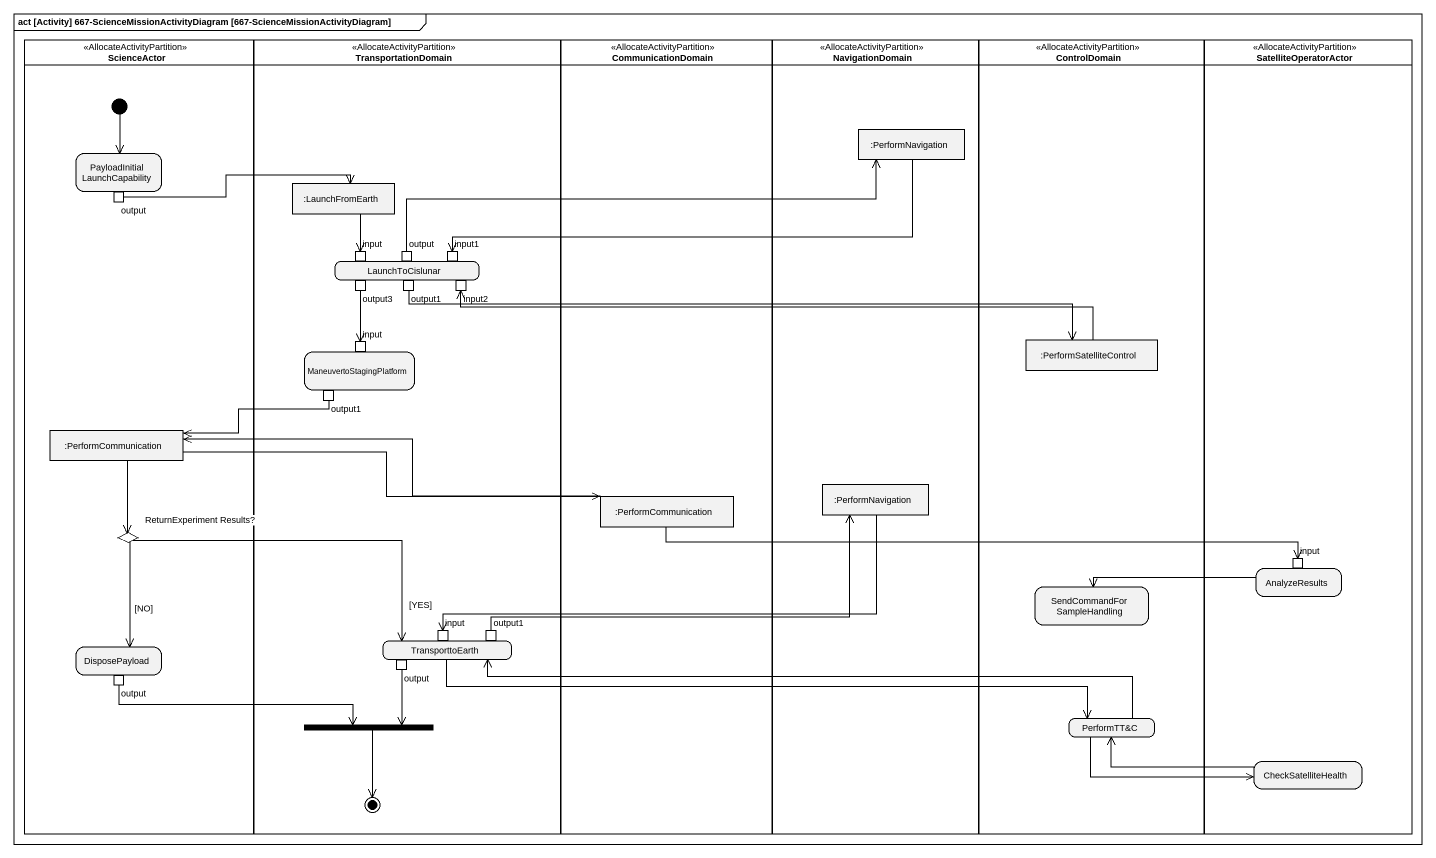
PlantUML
@startuml
mainframe act [Activity] 667-ScienceMissionActivityDiagram [667-ScienceMissionActivityDiagram]
hide empty description
state ScienceActor <<AllocateActivityPartition>> {
  state "PayloadInitialLaunchCapability" as PayloadInitialLaunchCapabili {
    state output <<outputPin>>
  }
  state ":PerformCommunication" as PerformCommunication <<object>>
  state "ReturnExperiment Results?" as ReturnExperiment_Results <<choice>>
  state DisposePayload {
    state "output" as output_4 <<outputPin>>
  }
  [*] --> PayloadInitialLaunchCapabili
}
state TransportationDomain <<AllocateActivityPartition>> {
  state ":LaunchFromEarth" as LaunchFromEarth <<object>>
  state LaunchToCislunar {
    state input <<inputPin>>
    state "output" as output_2 <<outputPin>>
    state input1 <<inputPin>>
    state output3 <<outputPin>>
    state output1 <<outputPin>>
    state input2 <<inputPin>>
  }
  state ManeuvertoStagingPlatform {
    state "input" as input_2 <<inputPin>>
    state "output1" as output1_2 <<outputPin>>
  }
  state TransporttoEarth {
    state "output" as output_3 <<outputPin>>
    state "input" as input_4 <<inputPin>>
    state "output1" as output1_3 <<outputPin>>
  }
  state fork1 <<join>>
  fork1 --> [*]
}
state CommunicationDomain <<AllocateActivityPartition>> {
  state ":PerformCommunication" as PerformCommunication_2 <<object>>
}
state NavigationDomain <<AllocateActivityPartition>> {
  state ":PerformNavigation" as PerformNavigation <<object>>
  state ":PerformNavigation" as PerformNavigation_2 <<object>>
}
state ControlDomain <<AllocateActivityPartition>> {
  state ":PerformSatelliteControl" as PerformSatelliteControl <<object>>
  state SendCommandForSampleHandling
  state "PerformTT&C" as PerformTT_C
}
state SatelliteOperatorActor <<AllocateActivityPartition>> {
  state AnalyzeResults {
    state "input" as input_3 <<inputPin>>
  }
  state CheckSatelliteHealth
}
PerformNavigation -left-> input1
output -right-> LaunchFromEarth
LaunchFromEarth --> input
output_2 -right-> PerformNavigation
output3 --> input_2
output1 -right-> PerformSatelliteControl
PerformSatelliteControl -left-> input2
output1_2 -left-> PerformCommunication
PerformCommunication -right-> PerformCommunication_2
PerformCommunication --> ReturnExperiment_Results
PerformCommunication_2 -left-> PerformCommunication
PerformCommunication_2 -right-> input_3
PerformNavigation_2 -left-> input_4
ReturnExperiment_Results --> DisposePayload : [NO]
ReturnExperiment_Results -right-> TransporttoEarth : [YES]
AnalyzeResults -left-> SendCommandForSampleHandling
TransporttoEarth -right-> PerformTT_C
output_3 --> fork1
output1_3 -right-> PerformNavigation_2
output_4 -right-> fork1
PerformTT_C -left-> TransporttoEarth
PerformTT_C -right-> CheckSatelliteHealth
CheckSatelliteHealth -left-> PerformTT_C
@enduml
